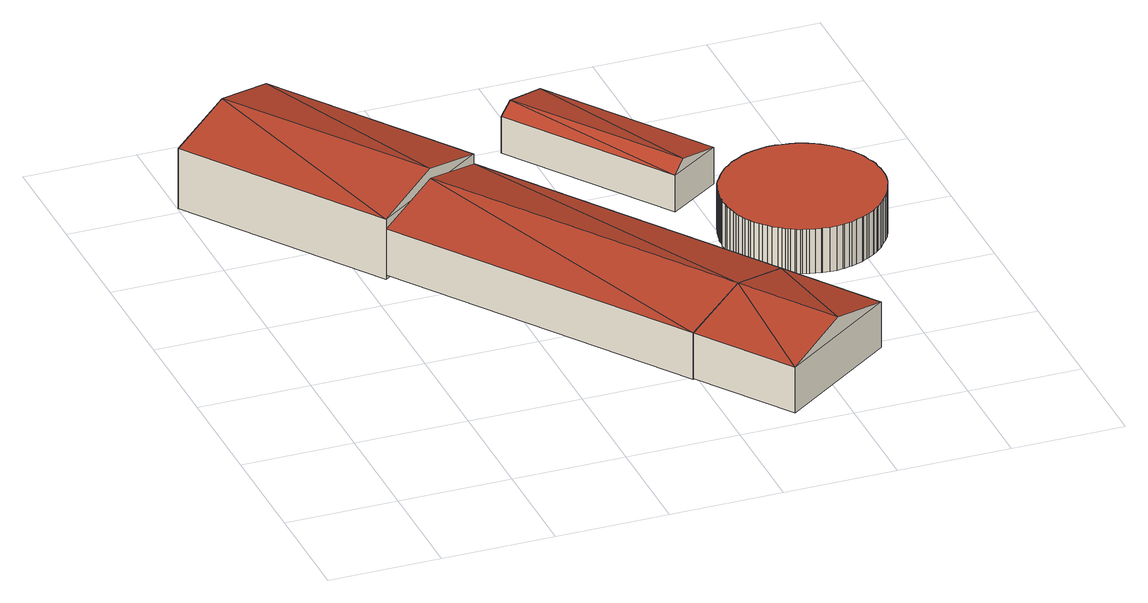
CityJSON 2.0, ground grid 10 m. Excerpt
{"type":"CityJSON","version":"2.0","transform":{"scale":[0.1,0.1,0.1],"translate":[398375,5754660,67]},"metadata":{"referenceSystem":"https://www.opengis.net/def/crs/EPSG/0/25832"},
"CityObjects":{
"building1":{"type":"Building","attributes":{"Gemeindeschluessel":"05515000","Geometrietyp2DReferenz":"3000","function":"31001_2700","roofType":"3100","measuredHeight":7.37},"geometry":[{"type":"Solid","lod":"2","boundaries":[[[[0,1,2,3]],[[4,5,1,0]],[[6,7,5,4]],[[3,2,7,6]],[[0,8,4]],[[6,9,3]],[[3,9,8]],[[8,0,3]],[[9,6,4]],[[4,8,9]],[[1,5,7,2]]]],"semantics":{"surfaces":[{"type":"WallSurface"},{"type":"RoofSurface"},{"type":"GroundSurface"}],"values":[[0,0,0,0,0,0,1,1,1,1,2]]}}]},
"building2":{"type":"Building","attributes":{"Gemeindeschluessel":"05515000","Geometrietyp2DReferenz":"3000","function":"31001_2700","roofType":"3100","measuredHeight":6.04},"geometry":[{"type":"Solid","lod":"2","boundaries":[[[[10,11,12,13]],[[14,15,11,10]],[[16,17,15,14]],[[13,12,17,16]],[[10,18,14]],[[16,19,13]],[[18,10,13]],[[13,19,18]],[[14,18,19]],[[19,16,14]],[[11,15,17,12]]]],"semantics":{"surfaces":[{"type":"WallSurface"},{"type":"RoofSurface"},{"type":"GroundSurface"}],"values":[[0,0,0,0,0,0,1,1,1,1,2]]}}]},
"building3":{"type":"Building","attributes":{"Gemeindeschluessel":"05515000","Geometrietyp2DReferenz":"3000","function":"31001_2700","roofType":"3100","measuredHeight":6},"geometry":[{"type":"Solid","lod":"2","boundaries":[[[[20,21,22,10]],[[23,24,21,20]],[[14,25,24,23]],[[10,22,25,14]],[[20,26,23]],[[14,18,10]],[[26,20,10]],[[10,18,26]],[[23,26,18]],[[18,14,23]],[[21,24,25,22]]]],"semantics":{"surfaces":[{"type":"WallSurface"},{"type":"RoofSurface"},{"type":"GroundSurface"}],"values":[[0,0,0,0,0,0,1,1,1,1,2]]}}]},
"building4":{"type":"Building","attributes":{"Gemeindeschluessel":"05515000","Geometrietyp2DReferenz":"3000","function":"31001_2700","roofType":"3100","measuredHeight":4.46},"geometry":[{"type":"Solid","lod":"2","boundaries":[[[[27,28,29,30]],[[31,32,28,27]],[[33,34,32,31]],[[30,29,34,33]],[[27,35,31]],[[33,36,30]],[[35,27,30]],[[30,36,35]],[[31,35,36]],[[36,33,31]],[[28,32,34,29]]]],"semantics":{"surfaces":[{"type":"WallSurface"},{"type":"RoofSurface"},{"type":"GroundSurface"}],"values":[[0,0,0,0,0,0,1,1,1,1,2]]}}]},
"building5":{"type":"Building","attributes":{"Gemeindeschluessel":"05515000","Geometrietyp2DReferenz":"3000","function":"51003_1201","roofType":"1000","measuredHeight":4.21},"geometry":[{"type":"Solid","lod":"2","boundaries":[[[[37,38,39,40]],[[41,42,38,37]],[[43,44,42,41]],[[45,46,44,43]],[[47,48,46,45]],[[49,50,48,47]],[[51,52,50,49]],[[53,54,52,51]],[[55,56,54,53]],[[57,58,56,55]],[[59,60,58,57]],[[61,62,60,59]],[[63,64,62,61]],[[65,66,64,63]],[[67,68,66,65]],[[69,70,68,67]],[[71,72,70,69]],[[73,74,72,71]],[[75,76,74,73]],[[77,78,76,75]],[[79,80,78,77]],[[81,82,80,79]],[[83,84,82,81]],[[85,86,84,83]],[[87,88,86,85]],[[89,90,88,87]],[[91,92,90,89]],[[93,94,92,91]],[[95,96,94,93]],[[97,98,96,95]],[[99,100,98,97]],[[101,102,100,99]],[[103,104,102,101]],[[105,106,104,103]],[[107,108,106,105]],[[109,110,108,107]],[[111,112,110,109]],[[113,114,112,111]],[[115,116,114,113]],[[117,118,116,115]],[[119,120,118,117]],[[121,122,120,119]],[[123,124,122,121]],[[125,126,124,123]],[[127,128,126,125]],[[129,130,128,127]],[[131,132,130,129]],[[133,134,132,131]],[[135,136,134,133]],[[137,138,136,135]],[[139,140,138,137]],[[141,142,140,139]],[[143,144,142,141]],[[145,146,144,143]],[[147,148,146,145]],[[149,150,148,147]],[[151,152,150,149]],[[153,154,152,151]],[[155,156,154,153]],[[157,158,156,155]],[[159,160,158,157]],[[161,162,160,159]],[[163,164,162,161]],[[165,166,164,163]],[[167,168,166,165]],[[169,170,168,167]],[[171,172,170,169]],[[173,174,172,171]],[[175,176,174,173]],[[177,178,176,175]],[[179,180,178,177]],[[181,182,180,179]],[[183,184,182,181]],[[185,186,184,183]],[[187,188,186,185]],[[189,190,188,187]],[[191,192,190,189]],[[193,194,192,191]],[[195,196,194,193]],[[197,198,196,195]],[[199,200,198,197]],[[201,202,200,199]],[[203,204,202,201]],[[205,206,204,203]],[[207,208,206,205]],[[209,210,208,207]],[[211,212,210,209]],[[213,214,212,211]],[[215,216,214,213]],[[217,218,216,215]],[[219,220,218,217]],[[221,222,220,219]],[[223,224,222,221]],[[225,226,224,223]],[[227,228,226,225]],[[229,230,228,227]],[[231,232,230,229]],[[233,234,232,231]],[[235,236,234,233]],[[237,238,236,235]],[[239,240,238,237]],[[241,242,240,239]],[[243,244,242,241]],[[245,246,244,243]],[[247,248,246,245]],[[249,250,248,247]],[[251,252,250,249]],[[40,39,252,251]],[[249,247,245,243,241,239,237,235,233,231,229,227,225,223,221,219,217,215,213,211,209,207,205,203,201,199,197,195,193,191,189,187,185,183,181,179,177,175,173,171,169,167,165,163,161,159,157,155,153,151,149,147,145,143,141,139,137,135,133,131,129,127,125,123,121,119,117,115,113,111,109,107,105,103,101,99,97,95,93,91,89,87,85,83,81,79,77,75,73,71,69,67,65,63,61,59,57,55,53,51,49,47,45,43,41,37,40,251]],[[38,42,44,46,48,50,52,54,56,58,60,62,64,66,68,70,72,74,76,78,80,82,84,86,88,90,92,94,96,98,100,102,104,106,108,110,112,114,116,118,120,122,124,126,128,130,132,134,136,138,140,142,144,146,148,150,152,154,156,158,160,162,164,166,168,170,172,174,176,178,180,182,184,186,188,190,192,194,196,198,200,202,204,206,208,210,212,214,216,218,220,222,224,226,228,230,232,234,236,238,240,242,244,246,248,250,252,39]]]],"semantics":{"surfaces":[{"type":"WallSurface"},{"type":"RoofSurface"},{"type":"GroundSurface"}],"values":[[0,0,0,0,0,0,0,0,0,0,0,0,0,0,0,0,0,0,0,0,0,0,0,0,0,0,0,0,0,0,0,0,0,0,0,0,0,0,0,0,0,0,0,0,0,0,0,0,0,0,0,0,0,0,0,0,0,0,0,0,0,0,0,0,0,0,0,0,0,0,0,0,0,0,0,0,0,0,0,0,0,0,0,0,0,0,0,0,0,0,0,0,0,0,0,0,0,0,0,0,0,0,0,0,0,0,0,0,1,2]]}}]}
},
"vertices":[
[1,507,65],[1,507,8],[119,339,8],[119,339,65],[106,580,65],[106,580,8],[224,412,65],[224,412,8],[53,543,82],[172,376,82],
[399,164,56],[399,164,12],[224,412,12],[224,412,56],[294,91,56],[294,91,12],[119,339,56],[119,339,12],[347,127,73],[172,376,73],
[456,83,56],[456,83,13],[399,164,13],[352,9,56],[352,9,13],[294,91,13],[404,46,73],
[421,376,50],[421,376,15],[322,516,15],[322,516,50],[375,345,50],[375,345,15],[276,485,50],[276,485,15],[385,352,60],[286,491,60],
[393,286,56],[393,286,14],[393,284,14],[393,284,56],[393,288,56],[393,288,14],[393,291,56],[393,291,14],[394,293,56],[394,293,14],[394,296,56],[394,296,14],[395,298,56],[395,298,14],[396,303,56],[396,303,14],[398,308,56],[398,308,14],[398,309,56],[398,309,14],[400,314,56],[400,314,14],[401,315,56],[401,315,14],[404,319,56],[404,319,14],[407,324,56],[407,324,14],[408,325,56],[408,325,14],[411,329,56],[411,329,14],[412,330,56],[412,330,14],[416,334,56],[416,334,14],[417,334,56],[417,334,14],[421,338,56],[421,338,14],[422,339,56],[422,339,14],[426,341,56],[426,341,14],[428,342,56],[428,342,14],[433,345,56],[433,345,14],[434,346,56],[434,346,14],[439,348,56],[439,348,14],[446,350,56],[446,350,14],[452,351,56],[452,351,14],[458,352,56],[458,352,14],[465,352,56],[465,352,14],[471,351,56],[471,351,14],[477,350,56],[477,350,14],[482,349,56],[482,349,14],[488,347,56],[488,347,14],[492,345,56],[492,345,14],[497,343,56],[497,343,14],[501,340,56],[501,340,14],[505,337,56],[505,337,14],[509,334,56],[509,334,14],[512,331,56],[512,331,14],[515,328,56],[515,328,14],[517,325,56],[517,325,14],[520,322,56],[520,322,14],[522,319,56],[522,319,14],[523,317,56],[523,317,14],[525,314,56],[525,314,14],[527,310,56],[527,310,14],[528,307,56],[528,307,14],[529,303,56],[529,303,14],[531,299,56],[531,299,14],[532,295,56],[532,295,14],[532,290,56],[532,290,14],[533,286,56],[533,286,14],[533,281,56],[533,281,14],[533,276,56],[533,276,14],[532,270,56],[532,270,14],[531,265,56],[531,265,14],[529,259,56],[529,259,14],[527,254,56],[527,254,14],[524,248,56],[524,248,14],[521,243,56],[521,243,14],[517,238,56],[517,238,14],[513,233,56],[513,233,14],[509,229,56],[509,229,14],[508,228,56],[508,228,14],[504,225,56],[504,225,14],[503,224,56],[503,224,14],[498,221,56],[498,221,14],[496,220,56],[496,220,14],[492,218,56],[492,218,14],[491,217,56],[491,217,14],[485,215,56],[485,215,14],[480,213,56],[480,213,14],[478,213,56],[478,213,14],[473,212,56],[473,212,14],[472,212,56],[472,212,14],[466,211,56],[466,211,14],[460,211,56],[460,211,14],[454,212,56],[454,212,14],[453,212,56],[453,212,14],[448,213,56],[448,213,14],[443,214,56],[443,214,14],[441,215,56],[441,215,14],[438,216,56],[438,216,14],[436,216,56],[436,216,14],[433,218,56],[433,218,14],[432,218,56],[432,218,14],[429,220,56],[429,220,14],[427,221,56],[427,221,14],[425,222,56],[425,222,14],[423,224,56],[423,224,14],[420,226,56],[420,226,14],[416,229,56],[416,229,14],[413,232,56],[413,232,14],[410,235,56],[410,235,14],[408,238,56],[408,238,14],[405,241,56],[405,241,14],[403,244,56],[403,244,14],[402,246,56],[402,246,14],[400,249,56],[400,249,14],[399,252,56],[399,252,14],[397,256,56],[397,256,14],[396,259,56],[396,259,14],[395,263,56],[395,263,14],[394,268,56],[394,268,14],[393,272,56],[393,272,14],[393,277,56],[393,277,14],[392,281,56],[392,281,14]
]}
